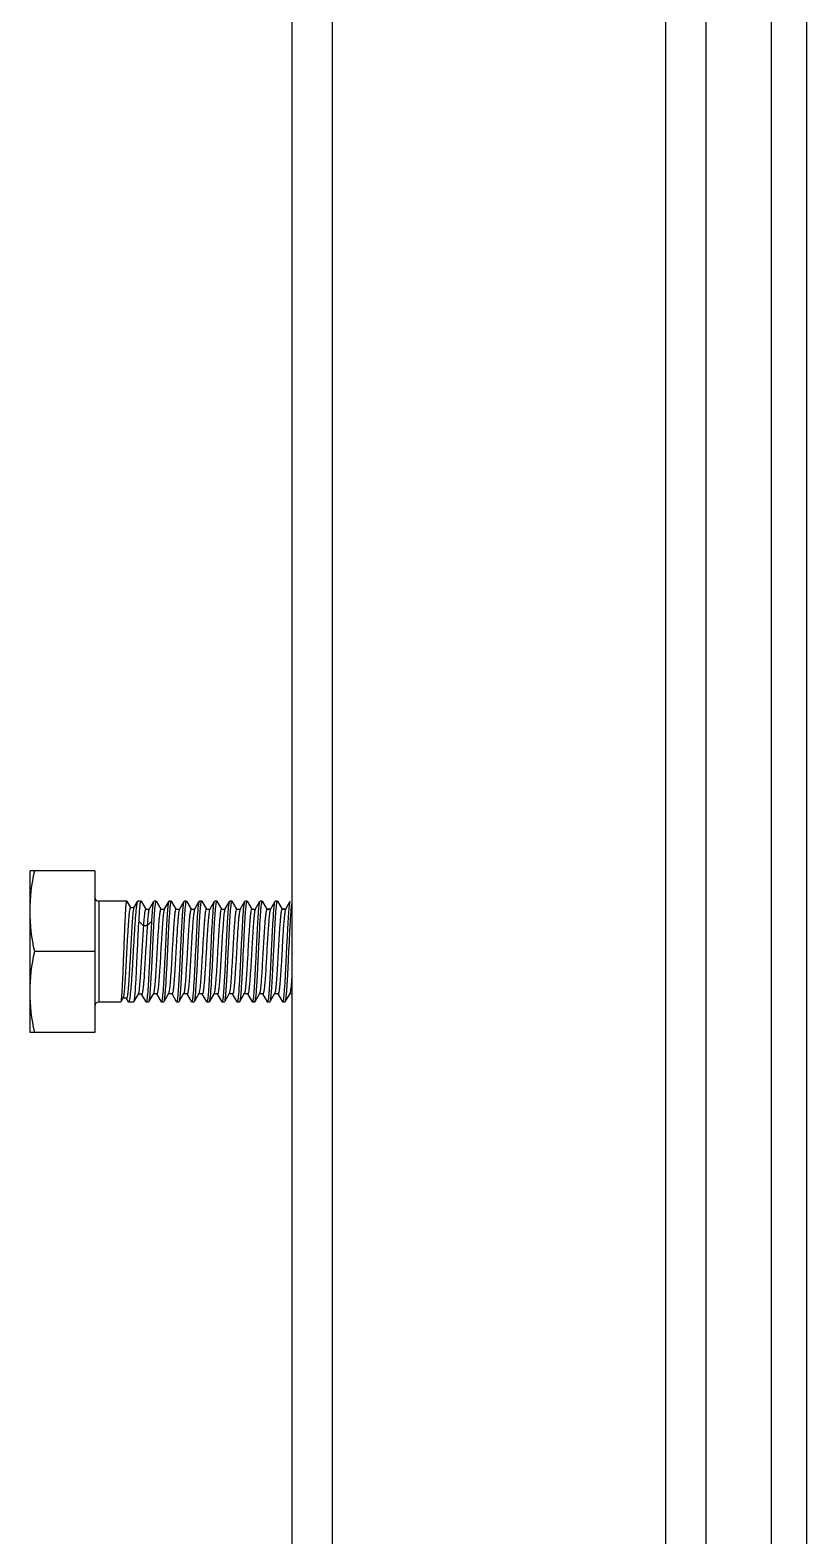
# Model space of a CAD drawing. Extents: x 1031190 to 1725648, y 733081 to 1571294.
# Drawn here: x 1162422 to 1163051, y 1236761 to 1237979 of the extents above; entities that cross this region are included whole.
import ezdxf

# ---------------------------------------------------------------- set-up
doc = ezdxf.new("R2010")
doc.units = 0
doc.header["$LTSCALE"] = 1000
doc.header["$MEASUREMENT"] = 0

msp = doc.modelspace()

# ---------------------------------------------------------------- linework, layer by layer
for p, q in [((1163051.1, 1236051.1), (1163051.1, 1238719.6)), ((1163022.4, 1236335.6), (1163022.4, 1238598.7)), ((1162634, 1238445.9), (1162634, 1235731)), ((1162666.7, 1238445.9), (1162666.7, 1235731)), ((1162936.6, 1238445.9), (1162936.6, 1235731)), ((1162969.3, 1238445.9), (1162969.3, 1235731)), ((1162422.2, 1237168.1), (1162422.2, 1237299)), ((1162474.5, 1237299), (1162422.2, 1237299)), ((1162474.5, 1237299), (1162474.5, 1237168.1)), ((1162477.8, 1237274.4), (1162477.8, 1237192.7)), ((1162500.4, 1237274.4), (1162477.8, 1237274.4)), ((1162500.5, 1237274.3), (1162500.4, 1237274.4)), ((1162500.5, 1237274.3), (1162503.5, 1237269.2)), ((1162503.4, 1237269.2), (1162506.4, 1237269.2)), ((1162506.3, 1237269), (1162509.3, 1237274.3)), ((1162509.3, 1237274.3), (1162509.5, 1237274.4)), ((1162511.9, 1237274.4), (1162509.5, 1237274.4)), ((1162512, 1237274.3), (1162511.9, 1237274.4)), ((1162512, 1237274.3), (1162515.8, 1237267.8)), ((1162515.7, 1237267.8), (1162518.7, 1237267.8)), ((1162518.6, 1237267.7), (1162522.4, 1237274.3)), ((1162524.1, 1237274.4), (1162522.6, 1237274.4)), ((1162524.3, 1237274.3), (1162524.1, 1237274.4)), ((1162524.3, 1237274.3), (1162528.1, 1237267.8)), ((1162528, 1237267.8), (1162530.9, 1237267.8)), ((1162530.8, 1237267.7), (1162534.7, 1237274.3)), ((1162530.8, 1237267.7), (1162530.8, 1237267.5)), ((1162534.7, 1237274.3), (1162534.8, 1237274.4)), ((1162536.4, 1237274.4), (1162534.8, 1237274.4)), ((1162536.5, 1237274.3), (1162536.4, 1237274.4)), ((1162536.5, 1237274.3), (1162540.3, 1237267.8)), ((1162540.2, 1237267.8), (1162543.2, 1237267.8)), ((1162543.1, 1237267.7), (1162543, 1237267.5)), ((1162543.1, 1237267.7), (1162547, 1237274.3)), ((1162547, 1237274.3), (1162547.1, 1237274.4)), ((1162548.7, 1237274.4), (1162547.1, 1237274.4)), ((1162548.8, 1237274.3), (1162548.7, 1237274.4)), ((1162548.8, 1237274.3), (1162552.6, 1237267.8)), ((1162552.5, 1237267.8), (1162555.5, 1237267.8)), ((1162555.4, 1237267.7), (1162555.3, 1237267.5)), ((1162555.4, 1237267.7), (1162559.2, 1237274.3)), ((1162559.2, 1237274.3), (1162559.4, 1237274.4)), ((1162560.9, 1237274.4), (1162559.4, 1237274.4)), ((1162561.1, 1237274.3), (1162560.9, 1237274.4)), ((1162561.1, 1237274.3), (1162564.9, 1237267.8)), ((1162564.8, 1237267.8), (1162567.7, 1237267.8)), ((1162567.6, 1237267.7), (1162571.5, 1237274.3)), ((1162573.2, 1237274.4), (1162571.6, 1237274.4)), ((1162573.3, 1237274.3), (1162573.2, 1237274.4)), ((1162573.3, 1237274.3), (1162577.1, 1237267.8)), ((1162577, 1237267.8), (1162580, 1237267.8)), ((1162579.9, 1237267.7), (1162579.8, 1237267.5)), ((1162579.9, 1237267.7), (1162583.8, 1237274.3)), ((1162583.8, 1237274.3), (1162583.9, 1237274.4)), ((1162585.4, 1237274.4), (1162583.9, 1237274.4)), ((1162585.6, 1237274.3), (1162585.4, 1237274.4)), ((1162585.6, 1237274.3), (1162589.4, 1237267.8)), ((1162589.3, 1237267.8), (1162592.3, 1237267.8)), ((1162592.2, 1237267.7), (1162592.1, 1237267.5)), ((1162592.2, 1237267.7), (1162596, 1237274.3)), ((1162596, 1237274.3), (1162596.2, 1237274.4)), ((1162597.7, 1237274.4), (1162596.2, 1237274.4)), ((1162597.9, 1237274.3), (1162597.7, 1237274.4)), ((1162597.9, 1237274.3), (1162601.7, 1237267.8)), ((1162601.6, 1237267.8), (1162604.5, 1237267.8)), ((1162604.4, 1237267.7), (1162604.3, 1237267.5)), ((1162604.4, 1237267.7), (1162608.3, 1237274.3)), ((1162608.3, 1237274.3), (1162608.4, 1237274.4)), ((1162610, 1237274.4), (1162608.4, 1237274.4)), ((1162610.1, 1237274.3), (1162610, 1237274.4)), ((1162610.1, 1237274.3), (1162613.9, 1237267.8)), ((1162613.8, 1237267.8), (1162616.8, 1237267.8)), ((1162616.8, 1237267.8), (1162613.9, 1237267.8)), ((1162616.7, 1237267.7), (1162620.6, 1237274.3)), ((1162620.6, 1237274.3), (1162620.7, 1237274.4)), ((1162622.2, 1237274.4), (1162620.7, 1237274.4)), ((1162622.4, 1237274.3), (1162622.2, 1237274.4)), ((1162622.4, 1237274.3), (1162626.2, 1237267.8)), ((1162626.1, 1237267.8), (1162629.1, 1237267.8)), ((1162629.1, 1237267.8), (1162626.2, 1237267.8)), ((1162629, 1237267.7), (1162628.9, 1237267.4)), ((1162629, 1237267.7), (1162632.8, 1237274.3)), ((1162513.9, 1237254.3), (1162510.1, 1237258.3)), ((1162520.8, 1237258.3), (1162517, 1237254.3)), ((1162517, 1237254.3), (1162513.9, 1237254.3)), ((1162474.5, 1237233.6), (1162425.9, 1237233.6)), ((1162558, 1237235.8), (1162557.9, 1237233.6)), ((1162568.6, 1237233.6), (1162568.7, 1237235.8)), ((1162497.4, 1237195.9), (1162495.6, 1237192.7)), ((1162500.3, 1237195.8), (1162497.3, 1237195.8)), ((1162501.9, 1237192.9), (1162500.2, 1237195.7)), ((1162509.7, 1237199.2), (1162506, 1237192.8)), ((1162512.6, 1237199.1), (1162509.6, 1237199.1)), ((1162516.1, 1237192.8), (1162512.5, 1237199.1)), ((1162522, 1237199.5), (1162518.1, 1237192.8)), ((1162524.9, 1237199.3), (1162521.9, 1237199.3)), ((1162528.6, 1237192.8), (1162524.8, 1237199.3)), ((1162534.3, 1237199.5), (1162530.4, 1237192.8)), ((1162537.2, 1237199.3), (1162534.2, 1237199.3)), ((1162540.8, 1237192.8), (1162537.1, 1237199.3)), ((1162546.5, 1237199.5), (1162542.7, 1237192.8)), ((1162549.4, 1237199.3), (1162546.5, 1237199.3)), ((1162553.1, 1237192.8), (1162549.3, 1237199.3)), ((1162558.8, 1237199.5), (1162554.9, 1237192.8)), ((1162561.7, 1237199.3), (1162558.7, 1237199.3)), ((1162565.4, 1237192.8), (1162561.6, 1237199.3)), ((1162571.1, 1237199.5), (1162567.2, 1237192.8)), ((1162574, 1237199.3), (1162571, 1237199.3)), ((1162577.6, 1237192.8), (1162573.9, 1237199.3)), ((1162583.3, 1237199.5), (1162579.5, 1237192.8)), ((1162586.2, 1237199.3), (1162583.3, 1237199.3)), ((1162589.9, 1237192.8), (1162586.1, 1237199.3)), ((1162595.6, 1237199.5), (1162591.7, 1237192.8)), ((1162598.5, 1237199.3), (1162595.5, 1237199.3)), ((1162602.2, 1237192.8), (1162598.4, 1237199.3)), ((1162607.9, 1237199.5), (1162604, 1237192.8)), ((1162610.8, 1237199.3), (1162607.8, 1237199.3)), ((1162614.4, 1237192.8), (1162610.7, 1237199.3)), ((1162620.1, 1237199.5), (1162616.3, 1237192.8)), ((1162623, 1237199.3), (1162620, 1237199.3)), ((1162626.7, 1237192.8), (1162622.9, 1237199.3)), ((1162632.4, 1237199.5), (1162628.5, 1237192.8)), ((1162634, 1237199.3), (1162632.3, 1237199.3)), ((1162495.5, 1237192.7), (1162477.8, 1237192.7)), ((1162495.6, 1237192.7), (1162495.5, 1237192.7)), ((1162501.9, 1237192.9), (1162502.1, 1237192.7)), ((1162505.9, 1237192.7), (1162502.1, 1237192.7)), ((1162506, 1237192.8), (1162505.9, 1237192.7)), ((1162516.1, 1237192.8), (1162516.3, 1237192.7)), ((1162518, 1237192.7), (1162516.3, 1237192.7)), ((1162518.1, 1237192.8), (1162518, 1237192.7)), ((1162528.6, 1237192.8), (1162528.7, 1237192.7)), ((1162530.3, 1237192.7), (1162528.7, 1237192.7)), ((1162530.4, 1237192.8), (1162530.3, 1237192.7)), ((1162540.8, 1237192.8), (1162541, 1237192.7)), ((1162542.5, 1237192.7), (1162541, 1237192.7)), ((1162542.7, 1237192.8), (1162542.5, 1237192.7)), ((1162553.1, 1237192.8), (1162553.2, 1237192.7)), ((1162554.8, 1237192.7), (1162553.2, 1237192.7)), ((1162554.9, 1237192.8), (1162554.8, 1237192.7)), ((1162565.4, 1237192.8), (1162565.5, 1237192.7)), ((1162567, 1237192.7), (1162565.5, 1237192.7)), ((1162567.2, 1237192.8), (1162567, 1237192.7)), ((1162577.6, 1237192.8), (1162577.8, 1237192.7)), ((1162579.3, 1237192.7), (1162577.8, 1237192.7)), ((1162579.5, 1237192.8), (1162579.3, 1237192.7)), ((1162589.9, 1237192.8), (1162590, 1237192.7)), ((1162591.6, 1237192.7), (1162590, 1237192.7)), ((1162591.7, 1237192.8), (1162591.6, 1237192.7)), ((1162602.2, 1237192.8), (1162602.3, 1237192.7)), ((1162603.8, 1237192.7), (1162602.3, 1237192.7)), ((1162604, 1237192.8), (1162603.8, 1237192.7)), ((1162614.4, 1237192.8), (1162614.6, 1237192.7)), ((1162616.1, 1237192.7), (1162614.6, 1237192.7)), ((1162616.3, 1237192.8), (1162616.1, 1237192.7)), ((1162626.7, 1237192.8), (1162626.8, 1237192.7)), ((1162628.4, 1237192.7), (1162626.8, 1237192.7)), ((1162628.5, 1237192.8), (1162628.4, 1237192.7)), ((1162474.5, 1237168.1), (1162422.2, 1237168.1))]:
    msp.add_line(p, q)
for centre, start, end in [((1162477.8, 1237277.7), 180, 270), ((1162477.8, 1237189.4), 90, 180)]:
    msp.add_arc(centre, 3.27, start, end)
for points in [[(1162422.2, 1237266.3), (1162422.2, 1237277.2), (1162423.6, 1237288.2), (1162425.9, 1237299)], [(1162425.9, 1237233.6), (1162423.6, 1237244.3), (1162422.2, 1237255.3), (1162422.2, 1237266.3)], [(1162422.2, 1237200.8), (1162422.2, 1237211.8), (1162423.6, 1237222.8), (1162425.9, 1237233.6)], [(1162425.9, 1237168.1), (1162423.6, 1237178.9), (1162422.2, 1237189.9), (1162422.2, 1237200.8)]]:
    msp.add_open_spline(points, degree=3)
for points, knots in [([(1162503.4, 1237269.2), (1162503.3, 1237269.2), (1162503.1, 1237268.9), (1162503, 1237268.4), (1162502.8, 1237267.6), (1162502.5, 1237265.8), (1162502.2, 1237262.8), (1162501.8, 1237258.5), (1162501.5, 1237253.2), (1162501.1, 1237247.1), (1162500.7, 1237240.6), (1162500.2, 1237231.4), (1162499.8, 1237222.5), (1162499.3, 1237213.9), (1162498.9, 1237208.4), (1162498.6, 1237203.7), (1162498.2, 1237200.1), (1162497.9, 1237197.6), (1162497.6, 1237196.3), (1162497.4, 1237195.9)], [0, 0, 0, 0, 0.003488, 0.010904, 0.022688, 0.038824, 0.083607, 0.143647, 0.216697, 0.300025, 0.390537, 0.484902, 0.671459, 0.756962, 0.833182, 0.897479, 0.947675, 0.982144, 1, 1, 1, 1]), ([(1162500.4, 1237274.4), (1162500.3, 1237274.4), (1162500.1, 1237274.1), (1162500, 1237273.6), (1162499.9, 1237272.6), (1162499.6, 1237270.5), (1162499.4, 1237267.1), (1162499.1, 1237262.1), (1162498.8, 1237256), (1162498.5, 1237249), (1162498.2, 1237241.4), (1162498, 1237236.2), (1162497.9, 1237233.6)], [0, 0, 0, 0, 0.006203, 0.021073, 0.045141, 0.078305, 0.170688, 0.294821, 0.44599, 0.618417, 0.805472, 1, 1, 1, 1]), ([(1162506.3, 1237269), (1162506, 1237268.6), (1162505.8, 1237267.3), (1162505.4, 1237264.7), (1162505.1, 1237260.9), (1162504.7, 1237256), (1162504.4, 1237250.3), (1162503.9, 1237241.7), (1162503.4, 1237232.6), (1162502.9, 1237223.6), (1162502.5, 1237217.1), (1162502.2, 1237211.2), (1162501.8, 1237206), (1162501.5, 1237201.8), (1162501.1, 1237198.7), (1162500.8, 1237196.8), (1162500.6, 1237196), (1162500.4, 1237195.8), (1162500.3, 1237195.8)], [0, 0, 0, 0, 0.018844, 0.055045, 0.107437, 0.174076, 0.252464, 0.339678, 0.527511, 0.621285, 0.710453, 0.791854, 0.862644, 0.920393, 0.963178, 0.989688, 0.996707, 1, 1, 1, 1]), ([(1162505.9, 1237233.6), (1162506.2, 1237238.5), (1162506.6, 1237245.6), (1162507.2, 1237254.8), (1162507.6, 1237260.8), (1162508, 1237265.8), (1162508.4, 1237269.7), (1162508.8, 1237272.4), (1162509.1, 1237273.8), (1162509.3, 1237274.3)], [0, 0, 0, 0, 0.361155, 0.526427, 0.673911, 0.798642, 0.896457, 0.964179, 1, 1, 1, 1]), ([(1162511.9, 1237274.4), (1162511.7, 1237274.4), (1162511.5, 1237274), (1162511.4, 1237273.2), (1162511.1, 1237271.9), (1162510.9, 1237270), (1162510.7, 1237267.7), (1162510.4, 1237263.8), (1162510.2, 1237260.6), (1162510.1, 1237258.3)], [0, 0, 0, 0, 0.021546, 0.072917, 0.155846, 0.269667, 0.412995, 0.584026, 1, 1, 1, 1]), ([(1162515.7, 1237267.8), (1162515.6, 1237267.8), (1162515.4, 1237267.4), (1162515.2, 1237266.8), (1162515, 1237265.7), (1162514.7, 1237263.4), (1162514.3, 1237259.5), (1162514, 1237256.2), (1162513.9, 1237254.3)], [0, 0, 0, 0, 0.023235, 0.075178, 0.15823, 0.271917, 0.585415, 1, 1, 1, 1]), ([(1162518.6, 1237267.7), (1162518.3, 1237267.2), (1162518.1, 1237265.8), (1162517.7, 1237263.1), (1162517.3, 1237259.1), (1162517.1, 1237256), (1162517, 1237254.3)], [0, 0, 0, 0, 0.108395, 0.316903, 0.618184, 1, 1, 1, 1]), ([(1162520.8, 1237258.3), (1162520.9, 1237260.4), (1162521.1, 1237264.1), (1162521.5, 1237268.9), (1162521.9, 1237272), (1162522.2, 1237273.6), (1162522.3, 1237274.1), (1162522.4, 1237274.3)], [0, 0, 0, 0, 0.387446, 0.690986, 0.897716, 0.962073, 1, 1, 1, 1]), ([(1162524.1, 1237274.4), (1162524, 1237274.4), (1162523.8, 1237274.1), (1162523.7, 1237273.6), (1162523.5, 1237272.6), (1162523.2, 1237270.5), (1162522.9, 1237267.1), (1162522.5, 1237262.1), (1162522.2, 1237256), (1162521.8, 1237249), (1162521.4, 1237241.4), (1162521.2, 1237236.2), (1162521.1, 1237233.6)], [0, 0, 0, 0, 0.006697, 0.021779, 0.045964, 0.079194, 0.171609, 0.295674, 0.446694, 0.618911, 0.805729, 1, 1, 1, 1]), ([(1162528, 1237267.8), (1162527.9, 1237267.8), (1162527.7, 1237267.6), (1162527.5, 1237266.8), (1162527.1, 1237265), (1162526.8, 1237262.1), (1162526.4, 1237258.1), (1162526.1, 1237253.2), (1162525.7, 1237247.7), (1162525.3, 1237241.6), (1162524.9, 1237233.1), (1162524.4, 1237224.7), (1162523.9, 1237216.7), (1162523.5, 1237211.4), (1162523.2, 1237207), (1162522.8, 1237203.5), (1162522.5, 1237201.1), (1162522.2, 1237199.8), (1162522, 1237199.5)], [0, 0, 0, 0, 0.003515, 0.010772, 0.037949, 0.081609, 0.140308, 0.211978, 0.294061, 0.383612, 0.477415, 0.664253, 0.750571, 0.827952, 0.893624, 0.945254, 0.981055, 1, 1, 1, 1]), ([(1162522.4, 1237274.3), (1162522.4, 1237274.3), (1162522.5, 1237274.4), (1162522.6, 1237274.4), (1162522.6, 1237274.4)], [0, 0, 0, 0, 0.600476, 1, 1, 1, 1]), ([(1162530.8, 1237267.5), (1162530.6, 1237267), (1162530.3, 1237265.7), (1162530, 1237263.1), (1162529.6, 1237259.5), (1162529.1, 1237253), (1162528.5, 1237243.4), (1162527.9, 1237233.3), (1162527.5, 1237225), (1162527.1, 1237219), (1162526.7, 1237213.6), (1162526.4, 1237208.8), (1162526, 1237204.9), (1162525.7, 1237202.1), (1162525.4, 1237200.3), (1162525.1, 1237199.5), (1162525, 1237199.3), (1162524.9, 1237199.3)], [0, 0, 0, 0, 0.022098, 0.060554, 0.114206, 0.18123, 0.34569, 0.53115, 0.623722, 0.711849, 0.792446, 0.862698, 0.92016, 0.962863, 0.989437, 0.99654, 1, 1, 1, 1]), ([(1162531.8, 1237233.6), (1162532, 1237238.5), (1162532.4, 1237245.7), (1162532.9, 1237255), (1162533.2, 1237260.9), (1162533.6, 1237266), (1162533.9, 1237269.9), (1162534.3, 1237272.5), (1162534.5, 1237273.9), (1162534.7, 1237274.3)], [0, 0, 0, 0, 0.363963, 0.530225, 0.678242, 0.802937, 0.90006, 0.966368, 1, 1, 1, 1]), ([(1162536.4, 1237274.4), (1162536.3, 1237274.4), (1162536.1, 1237274.1), (1162536, 1237273.6), (1162535.8, 1237272.6), (1162535.5, 1237270.5), (1162535.2, 1237267.1), (1162534.8, 1237262.1), (1162534.4, 1237256), (1162534.1, 1237249), (1162533.7, 1237241.4), (1162533.4, 1237236.2), (1162533.3, 1237233.6)], [0, 0, 0, 0, 0.006689, 0.021764, 0.045941, 0.079165, 0.171569, 0.295632, 0.446659, 0.618889, 0.805716, 1, 1, 1, 1]), ([(1162540.2, 1237267.8), (1162540.1, 1237267.8), (1162540, 1237267.6), (1162539.7, 1237266.8), (1162539.4, 1237265), (1162539.1, 1237262.1), (1162538.7, 1237258.1), (1162538.3, 1237253.2), (1162538, 1237247.7), (1162537.6, 1237241.6), (1162537.1, 1237233.1), (1162536.7, 1237224.7), (1162536.2, 1237216.7), (1162535.8, 1237211.4), (1162535.4, 1237207), (1162535.1, 1237203.5), (1162534.7, 1237201.1), (1162534.5, 1237199.8), (1162534.3, 1237199.5)], [0, 0, 0, 0, 0.003515, 0.010772, 0.037949, 0.081609, 0.140308, 0.211978, 0.294061, 0.383612, 0.477415, 0.664253, 0.750571, 0.827952, 0.893624, 0.945254, 0.981055, 1, 1, 1, 1]), ([(1162543, 1237267.5), (1162542.8, 1237267), (1162542.6, 1237265.6), (1162542.2, 1237263.1), (1162541.9, 1237259.4), (1162541.4, 1237252.9), (1162540.8, 1237243.4), (1162540.2, 1237233.3), (1162539.7, 1237224.9), (1162539.4, 1237219), (1162539, 1237213.5), (1162538.7, 1237208.8), (1162538.3, 1237204.9), (1162538, 1237202.1), (1162537.7, 1237200.3), (1162537.4, 1237199.5), (1162537.2, 1237199.3), (1162537.2, 1237199.3)], [0, 0, 0, 0, 0.022237, 0.060809, 0.11455, 0.181633, 0.346125, 0.531524, 0.624042, 0.712107, 0.792639, 0.862829, 0.920237, 0.962898, 0.989446, 0.996542, 1, 1, 1, 1]), ([(1162544, 1237233.6), (1162544.3, 1237238.5), (1162544.6, 1237245.7), (1162545.1, 1237255), (1162545.5, 1237260.9), (1162545.8, 1237266), (1162546.1, 1237269.9), (1162546.5, 1237272.5), (1162546.7, 1237273.9), (1162547, 1237274.3)], [0, 0, 0, 0, 0.363959, 0.530225, 0.678245, 0.80294, 0.900061, 0.966367, 1, 1, 1, 1]), ([(1162548.7, 1237274.4), (1162548.6, 1237274.4), (1162548.4, 1237274.1), (1162548.2, 1237273.6), (1162548, 1237272.6), (1162547.8, 1237270.5), (1162547.4, 1237267.1), (1162547.1, 1237262.1), (1162546.7, 1237256), (1162546.3, 1237249), (1162546, 1237241.4), (1162545.7, 1237236.2), (1162545.6, 1237233.6)], [0, 0, 0, 0, 0.00668, 0.021743, 0.045911, 0.079128, 0.171521, 0.29558, 0.446613, 0.618858, 0.805701, 1, 1, 1, 1]), ([(1162552.5, 1237267.8), (1162552.4, 1237267.8), (1162552.2, 1237267.6), (1162552, 1237266.8), (1162551.7, 1237265), (1162551.3, 1237262.1), (1162551, 1237258.1), (1162550.6, 1237253.2), (1162550.2, 1237247.7), (1162549.9, 1237241.6), (1162549.4, 1237233.1), (1162548.9, 1237224.7), (1162548.4, 1237216.7), (1162548.1, 1237211.4), (1162547.7, 1237207), (1162547.4, 1237203.5), (1162547, 1237201.1), (1162546.8, 1237199.8), (1162546.5, 1237199.5)], [0, 0, 0, 0, 0.003515, 0.010772, 0.037949, 0.081609, 0.140308, 0.211978, 0.294061, 0.383612, 0.477416, 0.664253, 0.750571, 0.827952, 0.893624, 0.945254, 0.981055, 1, 1, 1, 1]), ([(1162555.3, 1237267.5), (1162555.1, 1237267), (1162554.8, 1237265.6), (1162554.5, 1237263), (1162554.1, 1237259.4), (1162553.6, 1237252.9), (1162553, 1237243.4), (1162552.5, 1237233.3), (1162552, 1237224.9), (1162551.6, 1237219), (1162551.3, 1237213.5), (1162550.9, 1237208.8), (1162550.6, 1237204.9), (1162550.2, 1237202.1), (1162549.9, 1237200.3), (1162549.7, 1237199.5), (1162549.5, 1237199.3), (1162549.4, 1237199.3)], [0, 0, 0, 0, 0.022376, 0.061065, 0.114893, 0.182035, 0.346559, 0.531898, 0.624361, 0.712364, 0.792832, 0.86296, 0.920314, 0.962934, 0.989455, 0.996544, 1, 1, 1, 1]), ([(1162556.3, 1237233.6), (1162556.6, 1237238.5), (1162556.9, 1237245.7), (1162557.4, 1237255), (1162557.7, 1237260.9), (1162558.1, 1237266), (1162558.4, 1237269.9), (1162558.8, 1237272.5), (1162559, 1237273.9), (1162559.2, 1237274.3)], [0, 0, 0, 0, 0.363957, 0.530226, 0.678247, 0.80294, 0.900059, 0.966367, 1, 1, 1, 1]), ([(1162560.9, 1237274.4), (1162560.8, 1237274.4), (1162560.7, 1237274.1), (1162560.5, 1237273.6), (1162560.3, 1237272.7), (1162560.1, 1237270.8), (1162559.8, 1237267.6), (1162559.4, 1237262.9), (1162559, 1237257.1), (1162558.7, 1237250.5), (1162558.3, 1237243.3), (1162558.1, 1237238.3), (1162558, 1237235.8)], [0, 0, 0, 0, 0.006689, 0.021571, 0.045424, 0.078208, 0.169526, 0.292465, 0.442701, 0.6149, 0.802905, 1, 1, 1, 1]), ([(1162564.8, 1237267.8), (1162564.7, 1237267.8), (1162564.5, 1237267.6), (1162564.3, 1237266.8), (1162563.9, 1237265), (1162563.6, 1237262.1), (1162563.2, 1237258.1), (1162562.9, 1237253.3), (1162562.4, 1237245.6), (1162562, 1237239.6), (1162561.8, 1237235.4)], [0, 0, 0, 0, 0.007368, 0.022553, 0.07941, 0.170757, 0.293599, 0.443643, 0.615565, 1, 1, 1, 1]), ([(1162567.6, 1237267.7), (1162567.4, 1237267.3), (1162567.2, 1237266.2), (1162566.9, 1237264.1), (1162566.6, 1237261), (1162566.2, 1237257), (1162565.9, 1237252.3), (1162565.4, 1237245), (1162565.1, 1237239.3), (1162564.9, 1237235.4)], [0, 0, 0, 0, 0.036414, 0.10397, 0.201071, 0.324823, 0.471425, 0.636308, 1, 1, 1, 1]), ([(1162568.7, 1237235.8), (1162568.9, 1237240.5), (1162569.2, 1237247.4), (1162569.7, 1237256.1), (1162570.1, 1237261.8), (1162570.4, 1237266.5), (1162570.7, 1237270.2), (1162571.1, 1237272.6), (1162571.3, 1237273.9), (1162571.5, 1237274.3)], [0, 0, 0, 0, 0.367266, 0.533405, 0.680662, 0.804347, 0.900563, 0.966339, 1, 1, 1, 1]), ([(1162573.2, 1237274.4), (1162573.1, 1237274.4), (1162572.9, 1237274.1), (1162572.8, 1237273.6), (1162572.6, 1237272.6), (1162572.3, 1237270.5), (1162572, 1237267.1), (1162571.6, 1237262.1), (1162571.2, 1237256), (1162570.9, 1237249), (1162570.5, 1237241.4), (1162570.2, 1237236.2), (1162570.1, 1237233.6)], [0, 0, 0, 0, 0.006689, 0.021763, 0.04594, 0.079164, 0.171568, 0.295631, 0.446657, 0.618886, 0.805714, 1, 1, 1, 1]), ([(1162577, 1237267.8), (1162576.9, 1237267.8), (1162576.8, 1237267.6), (1162576.5, 1237266.8), (1162576.2, 1237265), (1162575.9, 1237262.1), (1162575.5, 1237258.1), (1162575.1, 1237253.2), (1162574.8, 1237247.7), (1162574.4, 1237241.6), (1162573.9, 1237233.1), (1162573.5, 1237224.7), (1162573, 1237216.7), (1162572.6, 1237211.4), (1162572.2, 1237207), (1162571.9, 1237203.5), (1162571.5, 1237201.1), (1162571.3, 1237199.8), (1162571.1, 1237199.5)], [0, 0, 0, 0, 0.003516, 0.010772, 0.037949, 0.081609, 0.140308, 0.211978, 0.294061, 0.383612, 0.477416, 0.664254, 0.750571, 0.827952, 0.893624, 0.945254, 0.981055, 1, 1, 1, 1]), ([(1162571.5, 1237274.3), (1162571.5, 1237274.3), (1162571.5, 1237274.4), (1162571.6, 1237274.4), (1162571.6, 1237274.4)], [0, 0, 0, 0, 0.600612, 1, 1, 1, 1]), ([(1162579.8, 1237267.5), (1162579.6, 1237267), (1162579.4, 1237265.6), (1162579, 1237263), (1162578.7, 1237259.3), (1162578.2, 1237252.8), (1162577.6, 1237243.3), (1162577, 1237233.2), (1162576.5, 1237224.9), (1162576.2, 1237218.9), (1162575.8, 1237213.5), (1162575.5, 1237208.8), (1162575.1, 1237204.9), (1162574.8, 1237202), (1162574.5, 1237200.3), (1162574.2, 1237199.5), (1162574, 1237199.3), (1162574, 1237199.3)], [0, 0, 0, 0, 0.022654, 0.061574, 0.115578, 0.182837, 0.347426, 0.532643, 0.624999, 0.712877, 0.793216, 0.863221, 0.920468, 0.963004, 0.989473, 0.996549, 1, 1, 1, 1]), ([(1162580.8, 1237233.6), (1162581.1, 1237238.5), (1162581.4, 1237245.7), (1162581.9, 1237255), (1162582.3, 1237260.9), (1162582.6, 1237266), (1162582.9, 1237269.9), (1162583.3, 1237272.5), (1162583.5, 1237273.9), (1162583.8, 1237274.3)], [0, 0, 0, 0, 0.363961, 0.530225, 0.678245, 0.802939, 0.90006, 0.966367, 1, 1, 1, 1]), ([(1162585.4, 1237274.4), (1162585.4, 1237274.4), (1162585.2, 1237274.1), (1162585, 1237273.6), (1162584.8, 1237272.6), (1162584.6, 1237270.5), (1162584.2, 1237267.1), (1162583.9, 1237262.1), (1162583.5, 1237256), (1162583.1, 1237249), (1162582.8, 1237241.4), (1162582.5, 1237236.2), (1162582.4, 1237233.6)], [0, 0, 0, 0, 0.006676, 0.021733, 0.045899, 0.079113, 0.171508, 0.295569, 0.446596, 0.61884, 0.805693, 1, 1, 1, 1]), ([(1162589.3, 1237267.8), (1162589.2, 1237267.8), (1162589, 1237267.6), (1162588.8, 1237266.8), (1162588.5, 1237265), (1162588.1, 1237262.1), (1162587.8, 1237258.1), (1162587.4, 1237253.2), (1162587, 1237247.7), (1162586.7, 1237241.6), (1162586.2, 1237233.1), (1162585.7, 1237224.7), (1162585.2, 1237216.7), (1162584.9, 1237211.4), (1162584.5, 1237207), (1162584.2, 1237203.5), (1162583.8, 1237201.1), (1162583.6, 1237199.8), (1162583.3, 1237199.5)], [0, 0, 0, 0, 0.003516, 0.010771, 0.037949, 0.081609, 0.140308, 0.211978, 0.294061, 0.383613, 0.477416, 0.664254, 0.750571, 0.827952, 0.893624, 0.945254, 0.981055, 1, 1, 1, 1]), ([(1162592.1, 1237267.5), (1162591.9, 1237267), (1162591.6, 1237265.6), (1162591.3, 1237263), (1162590.9, 1237259.3), (1162590.4, 1237252.8), (1162589.8, 1237243.3), (1162589.3, 1237233.2), (1162588.8, 1237224.8), (1162588.4, 1237218.9), (1162588.1, 1237213.5), (1162587.7, 1237208.8), (1162587.4, 1237204.9), (1162587, 1237202), (1162586.7, 1237200.3), (1162586.5, 1237199.5), (1162586.3, 1237199.3), (1162586.2, 1237199.3)], [0, 0, 0, 0, 0.022792, 0.061828, 0.11592, 0.183237, 0.347858, 0.533014, 0.625317, 0.713133, 0.793408, 0.863351, 0.920544, 0.963039, 0.989482, 0.996551, 1, 1, 1, 1]), ([(1162593.1, 1237233.6), (1162593.3, 1237238.5), (1162593.7, 1237245.7), (1162594.2, 1237255), (1162594.5, 1237260.9), (1162594.9, 1237266), (1162595.2, 1237269.9), (1162595.6, 1237272.5), (1162595.8, 1237273.9), (1162596, 1237274.3)], [0, 0, 0, 0, 0.363962, 0.530226, 0.678239, 0.802933, 0.900057, 0.966368, 1, 1, 1, 1]), ([(1162597.7, 1237274.4), (1162597.6, 1237274.4), (1162597.4, 1237274.1), (1162597.3, 1237273.6), (1162597.1, 1237272.6), (1162596.8, 1237270.5), (1162596.5, 1237267.1), (1162596.1, 1237262.1), (1162595.8, 1237256), (1162595.4, 1237249), (1162595, 1237241.4), (1162594.8, 1237236.2), (1162594.6, 1237233.6)], [0, 0, 0, 0, 0.006697, 0.021779, 0.045964, 0.079195, 0.171609, 0.295674, 0.446694, 0.618911, 0.805729, 1, 1, 1, 1]), ([(1162601.6, 1237267.8), (1162601.5, 1237267.8), (1162601.3, 1237267.6), (1162601.1, 1237266.8), (1162600.7, 1237265), (1162600.4, 1237262.1), (1162600, 1237258.1), (1162599.7, 1237253.2), (1162599.3, 1237247.7), (1162598.9, 1237241.6), (1162598.5, 1237233.1), (1162598, 1237224.7), (1162597.5, 1237216.7), (1162597.1, 1237211.4), (1162596.8, 1237207), (1162596.4, 1237203.5), (1162596.1, 1237201.1), (1162595.8, 1237199.8), (1162595.6, 1237199.5)], [0, 0, 0, 0, 0.003516, 0.010771, 0.037949, 0.081609, 0.140308, 0.211978, 0.294061, 0.383613, 0.477416, 0.664254, 0.750571, 0.827952, 0.893624, 0.945254, 0.981055, 1, 1, 1, 1]), ([(1162604.3, 1237267.5), (1162604.1, 1237267), (1162603.9, 1237265.6), (1162603.5, 1237262.9), (1162603.2, 1237259.3), (1162602.7, 1237252.7), (1162602.1, 1237243.2), (1162601.5, 1237233.2), (1162601.1, 1237224.8), (1162600.7, 1237218.9), (1162600.3, 1237213.5), (1162600, 1237208.7), (1162599.6, 1237204.9), (1162599.3, 1237202), (1162599, 1237200.3), (1162598.7, 1237199.5), (1162598.6, 1237199.3), (1162598.5, 1237199.3)], [0, 0, 0, 0, 0.022931, 0.062083, 0.116262, 0.183637, 0.34829, 0.533386, 0.625634, 0.713389, 0.793599, 0.863481, 0.920621, 0.963074, 0.989491, 0.996553, 1, 1, 1, 1]), ([(1162605.4, 1237233.6), (1162605.6, 1237238.5), (1162606, 1237245.7), (1162606.4, 1237255), (1162606.8, 1237260.9), (1162607.2, 1237266), (1162607.5, 1237269.9), (1162607.9, 1237272.5), (1162608.1, 1237273.9), (1162608.3, 1237274.3)], [0, 0, 0, 0, 0.363963, 0.530225, 0.678242, 0.802937, 0.90006, 0.966368, 1, 1, 1, 1]), ([(1162610, 1237274.4), (1162609.9, 1237274.4), (1162609.7, 1237274.1), (1162609.6, 1237273.6), (1162609.4, 1237272.6), (1162609.1, 1237270.5), (1162608.8, 1237267.1), (1162608.4, 1237262.1), (1162608, 1237256), (1162607.7, 1237249), (1162607.3, 1237241.4), (1162607, 1237236.2), (1162606.9, 1237233.6)], [0, 0, 0, 0, 0.006686, 0.021758, 0.045933, 0.079154, 0.171555, 0.295617, 0.446646, 0.618881, 0.805711, 1, 1, 1, 1]), ([(1162613.8, 1237267.8), (1162613.7, 1237267.8), (1162613.5, 1237267.3), (1162613.3, 1237266.5), (1162613, 1237265), (1162612.8, 1237263), (1162612.5, 1237260.5), (1162612.2, 1237256.2), (1162611.7, 1237250), (1162611.2, 1237241.9), (1162610.7, 1237233.1), (1162610.2, 1237224.4), (1162609.9, 1237218.7), (1162609.7, 1237215.9)], [0, 0, 0, 0, 0.007549, 0.025288, 0.053782, 0.092698, 0.14142, 0.199125, 0.337396, 0.498012, 0.669894, 0.841157, 1, 1, 1, 1]), ([(1162616.7, 1237267.7), (1162616.6, 1237267.4), (1162616.4, 1237266.8), (1162616, 1237264.9), (1162615.6, 1237261.2), (1162615.2, 1237255.6), (1162614.7, 1237248.6), (1162614.2, 1237240.7), (1162613.6, 1237229.7), (1162613.1, 1237221.4), (1162612.8, 1237215.9)], [0, 0, 0, 0, 0.014139, 0.038106, 0.114569, 0.22512, 0.362916, 0.519336, 0.684562, 1, 1, 1, 1]), ([(1162617.6, 1237233.6), (1162617.9, 1237238.5), (1162618.2, 1237245.7), (1162618.7, 1237255), (1162619.1, 1237260.9), (1162619.4, 1237266), (1162619.7, 1237269.9), (1162620.1, 1237272.5), (1162620.3, 1237273.9), (1162620.6, 1237274.3)], [0, 0, 0, 0, 0.363958, 0.530225, 0.678245, 0.80294, 0.90006, 0.966367, 1, 1, 1, 1]), ([(1162622.2, 1237274.4), (1162622.2, 1237274.4), (1162622, 1237274.1), (1162621.8, 1237273.6), (1162621.6, 1237272.6), (1162621.4, 1237270.5), (1162621, 1237267.1), (1162620.7, 1237262.1), (1162620.3, 1237256), (1162619.9, 1237249), (1162619.6, 1237241.4), (1162619.3, 1237236.2), (1162619.2, 1237233.6)], [0, 0, 0, 0, 0.006677, 0.021736, 0.045902, 0.079117, 0.171507, 0.295565, 0.446598, 0.618848, 0.805696, 1, 1, 1, 1]), ([(1162626.1, 1237267.8), (1162626, 1237267.8), (1162625.8, 1237267.6), (1162625.6, 1237266.8), (1162625.3, 1237265), (1162624.9, 1237262.1), (1162624.6, 1237258.1), (1162624.2, 1237253.2), (1162623.8, 1237247.7), (1162623.5, 1237241.6), (1162623, 1237233.1), (1162622.5, 1237224.7), (1162622, 1237216.7), (1162621.7, 1237211.4), (1162621.3, 1237207), (1162621, 1237203.5), (1162620.6, 1237201.1), (1162620.4, 1237199.8), (1162620.1, 1237199.5)], [0, 0, 0, 0, 0.003516, 0.010771, 0.037949, 0.081609, 0.140308, 0.211978, 0.294061, 0.383613, 0.477416, 0.664254, 0.750571, 0.827952, 0.893624, 0.945254, 0.981055, 1, 1, 1, 1]), ([(1162628.9, 1237267.4), (1162628.7, 1237266.9), (1162628.4, 1237265.5), (1162628.1, 1237262.9), (1162627.7, 1237259.2), (1162627.2, 1237252.7), (1162626.6, 1237243.2), (1162626.1, 1237233.1), (1162625.6, 1237224.8), (1162625.2, 1237218.8), (1162624.9, 1237213.4), (1162624.5, 1237208.7), (1162624.2, 1237204.9), (1162623.8, 1237202), (1162623.5, 1237200.3), (1162623.3, 1237199.5), (1162623.1, 1237199.3), (1162623, 1237199.3)], [0, 0, 0, 0, 0.023208, 0.06259, 0.116944, 0.184435, 0.349152, 0.534126, 0.626268, 0.713899, 0.79398, 0.86374, 0.920773, 0.963144, 0.989509, 0.996558, 1, 1, 1, 1]), ([(1162629.9, 1237233.6), (1162630.1, 1237238.5), (1162630.5, 1237245.7), (1162631, 1237255), (1162631.3, 1237260.9), (1162631.7, 1237266), (1162632, 1237269.9), (1162632.4, 1237272.5), (1162632.6, 1237273.9), (1162632.8, 1237274.3)], [0, 0, 0, 0, 0.363957, 0.530228, 0.678248, 0.80294, 0.900058, 0.966367, 1, 1, 1, 1]), ([(1162634, 1237273), (1162633.7, 1237271.2), (1162633.2, 1237266.3), (1162632.6, 1237257.6), (1162632.1, 1237246.2), (1162631.7, 1237237.9), (1162631.4, 1237233.6)], [0, 0, 0, 0, 0.140058, 0.370691, 0.667791, 1, 1, 1, 1]), ([(1162510.1, 1237258.3), (1162509.9, 1237256.4), (1162509.5, 1237248.2), (1162509.1, 1237239.9), (1162508.8, 1237233.6)], [0, 0, 0, 0, 0.22604, 1, 1, 1, 1]), ([(1162519.5, 1237233.6), (1162519.6, 1237235.8), (1162520, 1237244), (1162520.4, 1237252.3), (1162520.8, 1237258.3)], [0, 0, 0, 0, 0.2673, 1, 1, 1, 1]), ([(1162513.9, 1237254.3), (1162513.5, 1237248.7), (1162513, 1237240.1), (1162512.3, 1237228.6), (1162511.8, 1237220), (1162511.3, 1237212.4), (1162510.9, 1237206.9), (1162510.5, 1237203.4), (1162510.3, 1237201.5), (1162510.1, 1237200.2), (1162509.9, 1237199.5), (1162509.7, 1237199.2)], [0, 0, 0, 0, 0.303539, 0.468638, 0.62733, 0.768529, 0.882427, 0.926602, 0.961222, 0.985757, 1, 1, 1, 1]), ([(1162517, 1237254.3), (1162516.8, 1237251.5), (1162516.4, 1237245.7), (1162515.9, 1237236.6), (1162515.3, 1237227.4), (1162514.8, 1237218.6), (1162514.4, 1237211.8), (1162514, 1237207.2), (1162513.7, 1237204.4), (1162513.5, 1237202.2), (1162513.2, 1237200.5), (1162513, 1237199.6), (1162512.8, 1237199.1), (1162512.6, 1237199.1)], [0, 0, 0, 0, 0.15003, 0.317321, 0.489066, 0.652114, 0.794019, 0.853588, 0.904016, 0.944371, 0.97394, 0.992316, 1, 1, 1, 1]), ([(1162497.9, 1237233.6), (1162497.7, 1237228.5), (1162497.4, 1237221.2), (1162497, 1237211.9), (1162496.7, 1237205.9), (1162496.4, 1237200.9), (1162496.2, 1237197), (1162495.9, 1237194.4), (1162495.8, 1237193.1), (1162495.6, 1237192.7)], [0, 0, 0, 0, 0.36864, 0.53657, 0.68548, 0.810114, 0.906077, 0.97003, 1, 1, 1, 1]), ([(1162502.1, 1237192.7), (1162502.3, 1237192.7), (1162502.5, 1237193), (1162502.8, 1237194), (1162503.2, 1237196.3), (1162503.6, 1237200), (1162504.1, 1237205), (1162504.6, 1237211.1), (1162505, 1237218.1), (1162505.5, 1237225.7), (1162505.8, 1237230.9), (1162505.9, 1237233.6)], [0, 0, 0, 0, 0.007547, 0.022985, 0.080637, 0.173055, 0.296975, 0.447746, 0.61965, 0.806111, 1, 1, 1, 1]), ([(1162508.8, 1237233.6), (1162508.6, 1237228.6), (1162508.2, 1237221.3), (1162507.8, 1237212.1), (1162507.4, 1237206.1), (1162507.1, 1237201.1), (1162506.8, 1237197.2), (1162506.4, 1237194.6), (1162506.2, 1237193.2), (1162506, 1237192.8)], [0, 0, 0, 0, 0.365079, 0.53175, 0.679987, 0.804667, 0.901508, 0.967249, 1, 1, 1, 1]), ([(1162516.3, 1237192.7), (1162516.4, 1237192.7), (1162516.6, 1237193), (1162516.8, 1237193.6), (1162517, 1237194.6), (1162517.2, 1237196.6), (1162517.6, 1237200), (1162518, 1237205), (1162518.3, 1237211.1), (1162518.7, 1237218.1), (1162519.1, 1237225.7), (1162519.4, 1237230.9), (1162519.5, 1237233.6)], [0, 0, 0, 0, 0.006868, 0.022, 0.046199, 0.079427, 0.17181, 0.295831, 0.44681, 0.618994, 0.805771, 1, 1, 1, 1]), ([(1162521.1, 1237233.6), (1162520.8, 1237228.6), (1162520.5, 1237221.4), (1162520, 1237212.1), (1162519.6, 1237206.2), (1162519.3, 1237201.2), (1162519, 1237197.2), (1162518.6, 1237194.6), (1162518.4, 1237193.2), (1162518.1, 1237192.8)], [0, 0, 0, 0, 0.364025, 0.530311, 0.678341, 0.803035, 0.90014, 0.966414, 1, 1, 1, 1]), ([(1162528.7, 1237192.7), (1162528.8, 1237192.7), (1162529, 1237193), (1162529.1, 1237193.6), (1162529.3, 1237194.6), (1162529.6, 1237196.6), (1162529.9, 1237200), (1162530.3, 1237205), (1162530.7, 1237211.1), (1162531, 1237218.1), (1162531.4, 1237225.7), (1162531.7, 1237230.9), (1162531.8, 1237233.6)], [0, 0, 0, 0, 0.006693, 0.021771, 0.045952, 0.079179, 0.171588, 0.295652, 0.446676, 0.6189, 0.805722, 1, 1, 1, 1]), ([(1162533.3, 1237233.6), (1162533.1, 1237228.6), (1162532.7, 1237221.4), (1162532.2, 1237212.1), (1162531.9, 1237206.2), (1162531.5, 1237201.2), (1162531.2, 1237197.2), (1162530.8, 1237194.6), (1162530.6, 1237193.2), (1162530.4, 1237192.8)], [0, 0, 0, 0, 0.364027, 0.530312, 0.678339, 0.803032, 0.900139, 0.966415, 1, 1, 1, 1]), ([(1162541, 1237192.7), (1162541.1, 1237192.7), (1162541.3, 1237193), (1162541.4, 1237193.6), (1162541.6, 1237194.6), (1162541.9, 1237196.6), (1162542.2, 1237200), (1162542.6, 1237205), (1162542.9, 1237211.1), (1162543.3, 1237218.1), (1162543.7, 1237225.7), (1162543.9, 1237230.9), (1162544, 1237233.6)], [0, 0, 0, 0, 0.006696, 0.021778, 0.045963, 0.079194, 0.171608, 0.295673, 0.446692, 0.618909, 0.805729, 1, 1, 1, 1]), ([(1162545.6, 1237233.6), (1162545.3, 1237228.6), (1162545, 1237221.4), (1162544.5, 1237212.1), (1162544.2, 1237206.2), (1162543.8, 1237201.2), (1162543.5, 1237197.2), (1162543.1, 1237194.6), (1162542.9, 1237193.2), (1162542.7, 1237192.8)], [0, 0, 0, 0, 0.364034, 0.530325, 0.678352, 0.803041, 0.900142, 0.966414, 1, 1, 1, 1]), ([(1162553.2, 1237192.7), (1162553.3, 1237192.7), (1162553.5, 1237193), (1162553.7, 1237193.6), (1162553.9, 1237194.6), (1162554.1, 1237196.6), (1162554.5, 1237200), (1162554.8, 1237205), (1162555.2, 1237211.1), (1162555.6, 1237218.1), (1162555.9, 1237225.7), (1162556.2, 1237230.9), (1162556.3, 1237233.6)], [0, 0, 0, 0, 0.006683, 0.021751, 0.045922, 0.07914, 0.171535, 0.295594, 0.446618, 0.618857, 0.805703, 1, 1, 1, 1]), ([(1162557.9, 1237233.6), (1162557.6, 1237228.6), (1162557.3, 1237221.4), (1162556.8, 1237212.1), (1162556.4, 1237206.2), (1162556.1, 1237201.2), (1162555.8, 1237197.2), (1162555.4, 1237194.6), (1162555.2, 1237193.2), (1162554.9, 1237192.8)], [0, 0, 0, 0, 0.364016, 0.530299, 0.678328, 0.803022, 0.900132, 0.966412, 1, 1, 1, 1]), ([(1162561.8, 1237235.4), (1162561.6, 1237231.1), (1162561.2, 1237224.8), (1162560.7, 1237216.8), (1162560.3, 1237211.5), (1162560, 1237207), (1162559.6, 1237203.5), (1162559.3, 1237201.1), (1162559, 1237199.8), (1162558.8, 1237199.5)], [0, 0, 0, 0, 0.357179, 0.522363, 0.670515, 0.796289, 0.895183, 0.963748, 1, 1, 1, 1]), ([(1162564.9, 1237235.4), (1162564.7, 1237233.1), (1162564.5, 1237228.6), (1162564.1, 1237221.9), (1162563.7, 1237215.7), (1162563.3, 1237210.3), (1162562.9, 1237205.8), (1162562.6, 1237202.8), (1162562.3, 1237201), (1162562.1, 1237200.1), (1162562, 1237199.6), (1162561.8, 1237199.3), (1162561.7, 1237199.3)], [0, 0, 0, 0, 0.191103, 0.376469, 0.548513, 0.700189, 0.825314, 0.918839, 0.952565, 0.977198, 0.992701, 1, 1, 1, 1]), ([(1162565.5, 1237192.7), (1162565.6, 1237192.7), (1162565.8, 1237193), (1162565.9, 1237193.6), (1162566.1, 1237194.6), (1162566.4, 1237196.6), (1162566.7, 1237200), (1162567.1, 1237205), (1162567.5, 1237211.1), (1162567.8, 1237218.1), (1162568.2, 1237225.7), (1162568.5, 1237230.9), (1162568.6, 1237233.6)], [0, 0, 0, 0, 0.006671, 0.021725, 0.045886, 0.079098, 0.171491, 0.295553, 0.446588, 0.618835, 0.805687, 1, 1, 1, 1]), ([(1162570.1, 1237233.6), (1162569.9, 1237228.6), (1162569.5, 1237221.4), (1162569, 1237212.1), (1162568.7, 1237206.2), (1162568.3, 1237201.2), (1162568, 1237197.2), (1162567.6, 1237194.6), (1162567.4, 1237193.2), (1162567.2, 1237192.8)], [0, 0, 0, 0, 0.364022, 0.530315, 0.678347, 0.803036, 0.900137, 0.966413, 1, 1, 1, 1]), ([(1162577.8, 1237192.7), (1162577.9, 1237192.7), (1162578.1, 1237193), (1162578.2, 1237193.6), (1162578.4, 1237194.6), (1162578.7, 1237196.6), (1162579, 1237200), (1162579.3, 1237205), (1162579.7, 1237211.1), (1162580.1, 1237218.1), (1162580.5, 1237225.7), (1162580.7, 1237230.9), (1162580.8, 1237233.6)], [0, 0, 0, 0, 0.006673, 0.021728, 0.04589, 0.079102, 0.171488, 0.295544, 0.446579, 0.618833, 0.80569, 1, 1, 1, 1]), ([(1162582.4, 1237233.6), (1162582.1, 1237228.6), (1162581.8, 1237221.4), (1162581.3, 1237212.1), (1162581, 1237206.2), (1162580.6, 1237201.2), (1162580.3, 1237197.2), (1162579.9, 1237194.6), (1162579.7, 1237193.2), (1162579.5, 1237192.8)], [0, 0, 0, 0, 0.364021, 0.530312, 0.678344, 0.803036, 0.900139, 0.966413, 1, 1, 1, 1]), ([(1162590, 1237192.7), (1162590.1, 1237192.7), (1162590.3, 1237193), (1162590.5, 1237193.6), (1162590.7, 1237194.6), (1162590.9, 1237196.6), (1162591.3, 1237200), (1162591.6, 1237205), (1162592, 1237211.1), (1162592.4, 1237218.1), (1162592.7, 1237225.7), (1162593, 1237230.9), (1162593.1, 1237233.6)], [0, 0, 0, 0, 0.006683, 0.021749, 0.045921, 0.079139, 0.171536, 0.295597, 0.446627, 0.618868, 0.805705, 1, 1, 1, 1]), ([(1162594.6, 1237233.6), (1162594.4, 1237228.6), (1162594.1, 1237221.4), (1162593.6, 1237212.1), (1162593.2, 1237206.2), (1162592.9, 1237201.2), (1162592.6, 1237197.2), (1162592.2, 1237194.6), (1162592, 1237193.2), (1162591.7, 1237192.8)], [0, 0, 0, 0, 0.364024, 0.530311, 0.678341, 0.803035, 0.90014, 0.966414, 1, 1, 1, 1]), ([(1162602.3, 1237192.7), (1162602.4, 1237192.7), (1162602.6, 1237193), (1162602.7, 1237193.6), (1162602.9, 1237194.6), (1162603.2, 1237196.6), (1162603.5, 1237200), (1162603.9, 1237205), (1162604.3, 1237211.1), (1162604.6, 1237218.1), (1162605, 1237225.7), (1162605.3, 1237230.9), (1162605.4, 1237233.6)], [0, 0, 0, 0, 0.006692, 0.02177, 0.045951, 0.079177, 0.171585, 0.295649, 0.446674, 0.618898, 0.805721, 1, 1, 1, 1]), ([(1162606.9, 1237233.6), (1162606.8, 1237231.7), (1162606.5, 1237224.7), (1162606.1, 1237217.7), (1162605.9, 1237212.5)], [0, 0, 0, 0, 0.261816, 1, 1, 1, 1]), ([(1162619.2, 1237233.6), (1162618.9, 1237228.6), (1162618.6, 1237221.4), (1162618.1, 1237212.1), (1162617.8, 1237206.2), (1162617.4, 1237201.2), (1162617.1, 1237197.2), (1162616.7, 1237194.6), (1162616.5, 1237193.2), (1162616.3, 1237192.8)], [0, 0, 0, 0, 0.364034, 0.530327, 0.678354, 0.803043, 0.900143, 0.966415, 1, 1, 1, 1]), ([(1162616.6, 1237212.5), (1162616.7, 1237214.1), (1162617.1, 1237221.1), (1162617.4, 1237228.2), (1162617.6, 1237233.6)], [0, 0, 0, 0, 0.233581, 1, 1, 1, 1]), ([(1162626.8, 1237192.7), (1162626.9, 1237192.7), (1162627.1, 1237193), (1162627.3, 1237193.6), (1162627.5, 1237194.6), (1162627.7, 1237196.6), (1162628, 1237200), (1162628.4, 1237205), (1162628.8, 1237211.1), (1162629.2, 1237218.1), (1162629.5, 1237225.7), (1162629.8, 1237230.9), (1162629.9, 1237233.6)], [0, 0, 0, 0, 0.006682, 0.021748, 0.045918, 0.079135, 0.171528, 0.295585, 0.446611, 0.618853, 0.805701, 1, 1, 1, 1]), ([(1162631.4, 1237233.6), (1162631.2, 1237228.6), (1162630.9, 1237221.4), (1162630.4, 1237212.1), (1162630, 1237206.2), (1162629.7, 1237201.2), (1162629.3, 1237197.2), (1162629, 1237194.6), (1162628.8, 1237193.2), (1162628.5, 1237192.8)], [0, 0, 0, 0, 0.364017, 0.530302, 0.678331, 0.803024, 0.900132, 0.966412, 1, 1, 1, 1]), ([(1162605.9, 1237212.5), (1162605.7, 1237209.9), (1162605.4, 1237205.4), (1162605.1, 1237200.1), (1162604.7, 1237196.7), (1162604.5, 1237194.9), (1162604.3, 1237193.7), (1162604.1, 1237193), (1162604, 1237192.8)], [0, 0, 0, 0, 0.386254, 0.691736, 0.808776, 0.899775, 0.963628, 1, 1, 1, 1]), ([(1162609.7, 1237215.9), (1162609.6, 1237213.8), (1162609.3, 1237210), (1162608.9, 1237205.1), (1162608.5, 1237201.9), (1162608.2, 1237200.2), (1162608, 1237199.7), (1162607.9, 1237199.5)], [0, 0, 0, 0, 0.381097, 0.684377, 0.893928, 0.960143, 1, 1, 1, 1]), ([(1162612.8, 1237215.9), (1162612.6, 1237213.6), (1162612.4, 1237210.3), (1162612, 1237206.3), (1162611.8, 1237203.9), (1162611.6, 1237202), (1162611.3, 1237200.6), (1162611.1, 1237199.8), (1162610.9, 1237199.3), (1162610.8, 1237199.3)], [0, 0, 0, 0, 0.410879, 0.581806, 0.725913, 0.840918, 0.925076, 0.977487, 1, 1, 1, 1]), ([(1162614.6, 1237192.7), (1162614.7, 1237192.7), (1162614.9, 1237193.3), (1162615.1, 1237194.2), (1162615.4, 1237195.9), (1162615.6, 1237198.2), (1162615.9, 1237201), (1162616.2, 1237205.9), (1162616.4, 1237209.7), (1162616.6, 1237212.5)], [0, 0, 0, 0, 0.021095, 0.073096, 0.157182, 0.272316, 0.416719, 0.588047, 1, 1, 1, 1]), ([(1162634, 1237212.6), (1162633.9, 1237210.9), (1162633.6, 1237207.9), (1162633.3, 1237204), (1162632.9, 1237201.3), (1162632.7, 1237199.9), (1162632.4, 1237199.5)], [0, 0, 0, 0, 0.381924, 0.683092, 0.891493, 1, 1, 1, 1])]:
    msp.add_open_spline(points, degree=3, knots=knots)

doc.saveas('drawing.dxf')
